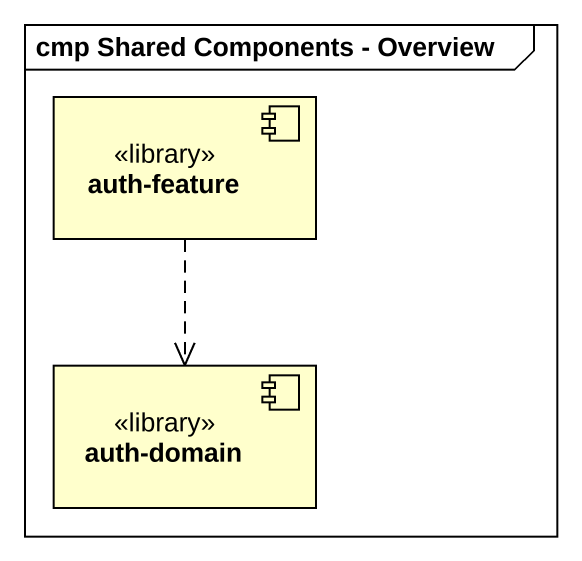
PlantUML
@startuml
mainframe cmp Shared Components - Overview
component "auth-feature" as auth_feature <<library>>
component "auth-domain" as auth_domain <<library>>
auth_feature ..> auth_domain
@enduml
